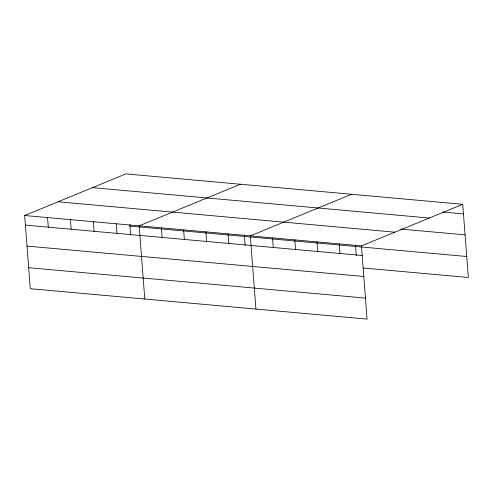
<?xml version="1.0" encoding="UTF-8"?>
<svg xmlns="http://www.w3.org/2000/svg" width="493" height="493" viewBox="0 0 493 493"><rect width="100%" height="100%" fill="white"/><g stroke="black" fill="none" stroke-linecap="round" stroke-linejoin="round"><path stroke-width="0.74" d="M462.717 204.299L361.443 245.908L367.075 319.1L30.283 288.701L24.65 215.509L125.925 173.9L462.717 204.299L468.35 277.491L363.341 268.013M240.436 184.234L139.162 225.843L144.794 299.035M351.577 194.267L250.302 235.876L255.935 309.068M442.763 212.021L463.457 213.888M92.505 187.636L429.298 218.029M400.686 229.066L465.072 234.878M58.069 201.779L394.868 232.178M24.65 215.509L361.443 245.908M129.942 226.102L466.735 256.502M25.39 225.104L362.182 255.497M27.004 246.093L363.797 276.487M28.668 267.711L365.461 298.111M355.478 244.978L356.285 255.466M339.215 243.899L339.954 253.494M316.987 241.897L317.726 251.485M294.759 239.888L295.498 249.483M272.53 237.885L273.27 247.474M244.337 234.951L245.144 245.434M228.074 233.873L228.814 243.462M205.846 231.864L206.585 241.459M183.618 229.855L184.357 239.45M161.39 227.852L162.129 237.441M129.825 224.611L130.633 235.099M116.256 223.779L116.995 233.368M93.356 221.714L94.095 231.303M70.456 219.644L71.189 229.239M47.55 217.579L48.289 227.168"/></g></svg>
